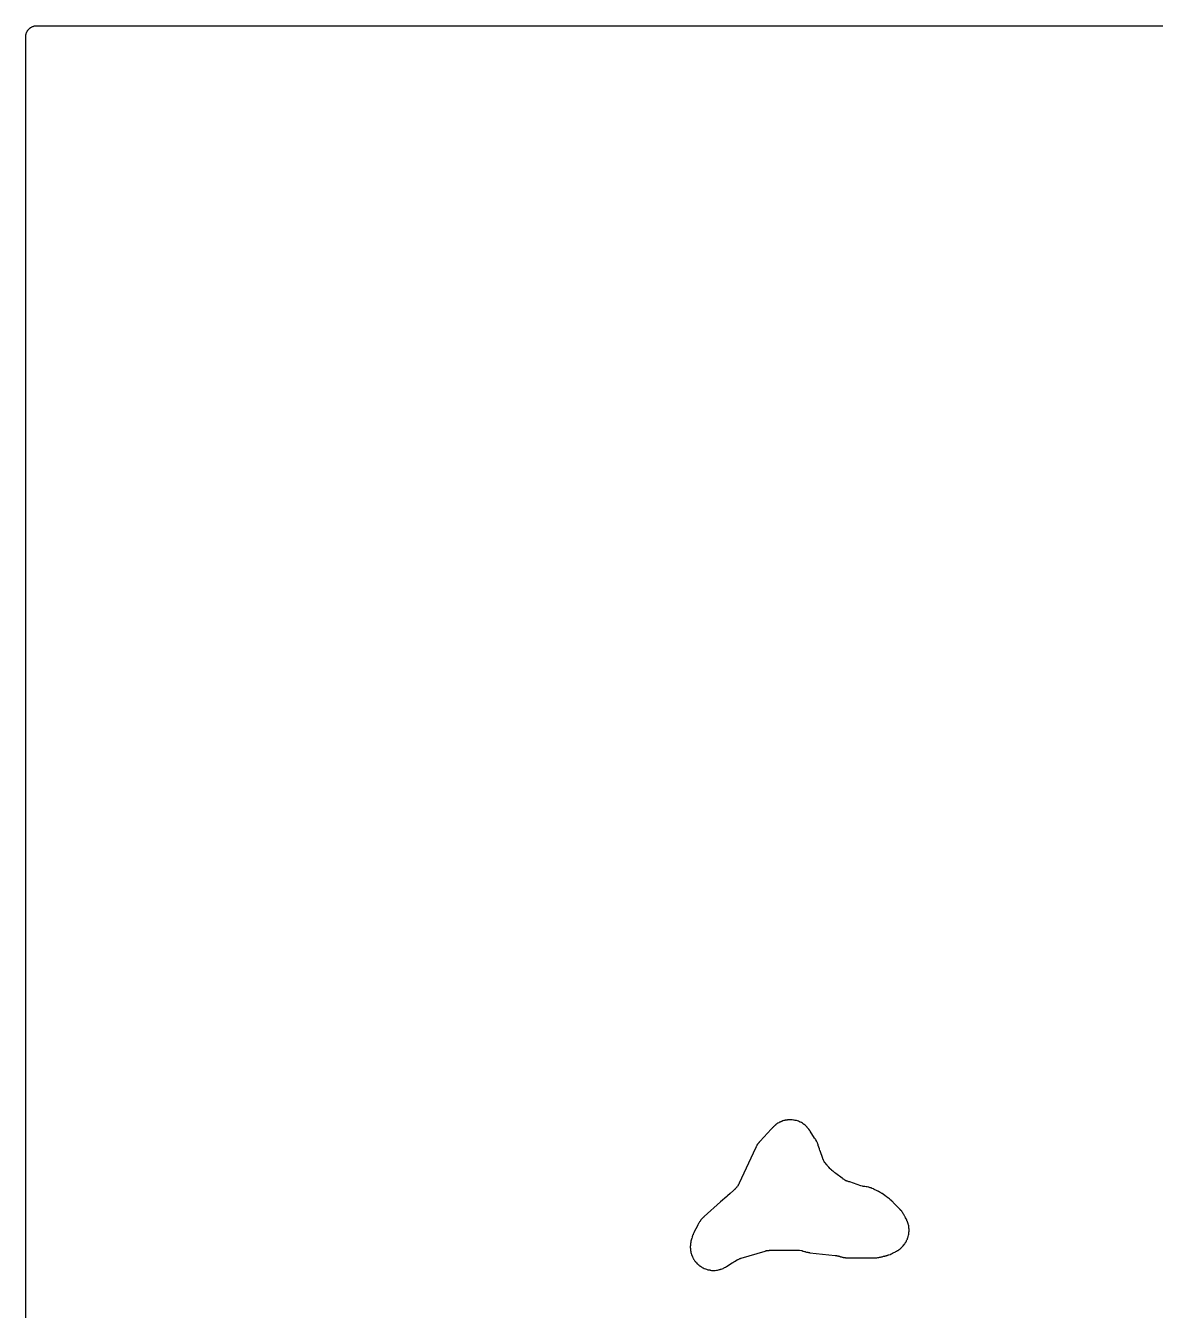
# Model space of a CAD drawing. Header units: millimetres. Extents: x 0 to 300, y 0 to 300.
# Drawn here: x -0.1 to 120.9, y 162.5 to 300.1 of the extents above; entities that cross this region are included whole.
import ezdxf

# ---------------------------------------------------------------- set-up
doc = ezdxf.new("R2010")
doc.units = ezdxf.units.MM
doc.layers.add('CUT', color=7, linetype='CONTINUOUS')

msp = doc.modelspace()

# ---------------------------------------------------------------- linework, layer by layer
at = {"layer": 'CUT'}
msp.add_lwpolyline([(-0.08, 1.15), (-0.08, 298.84), (-0.07, 298.98), (-0.07, 298.99), (-0.07, 299), (-0.06, 299.01), (-0.06, 299.03), (-0.05, 299.09), (-0.05, 299.11), (-0.05, 299.12), (-0.04, 299.14), (-0.03, 299.17), (-0.02, 299.22), (-0.02, 299.23), (-0.02, 299.24), (0, 299.3), (0.01, 299.32), (0.02, 299.33), (0.04, 299.37), (0.05, 299.4), (0.06, 299.43), (0.07, 299.44), (0.08, 299.45), (0.08, 299.46), (0.12, 299.53), (0.13, 299.54), (0.14, 299.55), (0.16, 299.58), (0.17, 299.59), (0.19, 299.63), (0.2, 299.63), (0.21, 299.65), (0.22, 299.66), (0.23, 299.67), (0.27, 299.72), (0.28, 299.72), (0.31, 299.75), (0.36, 299.8), (0.39, 299.82), (0.4, 299.82), (0.41, 299.83), (0.45, 299.86), (0.46, 299.87), (0.56, 299.93), (0.57, 299.94), (0.66, 299.98), (0.67, 299.98), (0.73, 300), (0.75, 300.01), (0.78, 300.02), (0.88, 300.04), (1.01, 300.06), (1.14, 300.07), (1.15, 300.07), (298.85, 300.07)], dxfattribs=at)
msp.add_lwpolyline([(71.13, 169.05), (71.13, 169.04), (71.13, 169.02), (71.13, 168.99), (71.13, 168.93), (71.15, 168.82), (71.17, 168.72), (71.21, 168.61), (71.23, 168.56), (71.23, 168.55), (71.24, 168.54), (71.25, 168.51), (71.29, 168.4), (71.29, 168.39), (71.3, 168.37), (71.32, 168.34), (71.33, 168.31), (71.33, 168.3), (71.34, 168.29), (71.34, 168.28), (71.35, 168.27), (71.35, 168.26), (71.38, 168.2), (71.38, 168.19), (71.39, 168.17), (71.42, 168.11), (71.45, 168.06), (71.46, 168.03), (71.51, 167.96), (71.51, 167.95), (71.61, 167.81), (71.66, 167.76), (71.67, 167.74), (71.77, 167.62), (71.85, 167.53), (71.89, 167.5), (71.91, 167.49), (71.92, 167.47), (71.94, 167.45), (71.97, 167.43), (71.99, 167.41), (72.01, 167.39), (72.1, 167.32), (72.11, 167.32), (72.13, 167.3), (72.15, 167.29), (72.16, 167.29), (72.18, 167.27), (72.19, 167.26), (72.2, 167.26), (72.29, 167.19), (72.3, 167.19), (72.38, 167.13), (72.48, 167.08), (72.59, 167.03), (72.61, 167.02), (72.72, 166.97), (72.84, 166.93), (72.99, 166.89), (73.1, 166.87), (73.19, 166.86), (73.23, 166.85), (73.27, 166.84), (73.28, 166.84), (73.37, 166.82), (73.52, 166.81), (73.53, 166.81), (73.59, 166.81), (73.73, 166.82), (73.76, 166.82), (73.79, 166.82), (73.9, 166.83), (74.04, 166.85), (74.25, 166.9), (74.26, 166.91), (74.3, 166.92), (74.34, 166.93), (74.41, 166.95), (74.52, 166.98), (74.62, 167.03), (74.66, 167.05), (74.68, 167.06), (74.72, 167.08), (74.77, 167.11), (74.78, 167.11), (74.89, 167.16), (74.99, 167.22), (75.6, 167.62), (75.65, 167.65), (75.76, 167.72), (75.78, 167.73), (75.92, 167.82), (76.06, 167.91), (76.07, 167.91), (76.08, 167.92), (76.09, 167.92), (76.1, 167.93), (76.11, 167.93), (76.12, 167.94), (76.17, 167.96), (76.21, 167.98), (76.22, 167.99), (76.23, 167.99), (76.37, 168.06), (76.39, 168.07), (76.41, 168.08), (76.43, 168.09), (76.44, 168.09), (76.45, 168.09), (76.46, 168.1), (76.47, 168.1), (76.48, 168.1), (76.49, 168.11), (76.5, 168.11), (76.52, 168.12), (76.54, 168.12), (79.13, 168.89), (79.16, 168.9), (79.17, 168.9), (79.18, 168.91), (79.21, 168.92), (79.22, 168.92), (79.24, 168.92), (79.26, 168.93), (79.28, 168.93), (79.3, 168.93), (79.31, 168.94), (79.34, 168.94), (79.37, 168.94), (79.49, 168.95), (79.54, 168.96), (79.6, 168.97), (79.62, 168.97), (79.64, 168.97), (79.66, 168.97), (79.67, 168.97), (79.69, 168.97), (82.55, 168.99), (82.56, 168.99), (82.58, 168.99), (82.6, 168.99), (82.62, 168.99), (82.65, 168.99), (82.67, 168.99), (82.7, 168.99), (82.72, 168.99), (82.75, 168.98), (82.77, 168.98), (82.78, 168.98), (82.79, 168.98), (82.8, 168.98), (82.81, 168.98), (82.82, 168.97), (83.03, 168.93), (83.05, 168.93), (83.06, 168.93), (83.07, 168.93), (83.09, 168.92), (83.11, 168.91), (83.12, 168.91), (83.13, 168.91), (83.17, 168.9), (83.18, 168.89), (83.33, 168.84), (83.34, 168.84), (83.35, 168.84), (83.36, 168.83), (83.4, 168.82), (83.45, 168.8), (83.56, 168.77), (83.61, 168.76), (83.66, 168.75), (83.68, 168.75), (83.69, 168.75), (83.76, 168.74), (83.81, 168.73), (83.82, 168.73), (83.85, 168.72), (83.86, 168.72), (83.92, 168.71), (86.64, 168.42), (86.65, 168.42), (86.68, 168.42), (86.69, 168.42), (86.7, 168.41), (86.73, 168.41), (86.74, 168.41), (86.75, 168.41), (86.76, 168.4), (86.77, 168.4), (86.82, 168.39), (86.84, 168.39), (86.85, 168.39), (86.89, 168.38), (86.9, 168.38), (86.92, 168.37), (86.94, 168.36), (86.95, 168.36), (86.96, 168.36), (86.97, 168.36), (86.98, 168.35), (86.99, 168.35), (87.07, 168.32), (87.08, 168.32), (87.1, 168.32), (87.13, 168.31), (87.13, 168.3), (87.14, 168.3), (87.16, 168.3), (87.18, 168.29), (87.21, 168.28), (87.24, 168.27), (87.25, 168.27), (87.28, 168.26), (87.29, 168.26), (87.3, 168.25), (87.39, 168.23), (87.4, 168.23), (87.45, 168.22), (87.46, 168.22), (87.47, 168.21), (87.48, 168.21), (87.52, 168.2), (87.54, 168.2), (87.55, 168.2), (87.56, 168.2), (87.58, 168.19), (87.59, 168.19), (87.66, 168.18), (87.67, 168.18), (87.68, 168.18), (87.69, 168.18), (87.73, 168.18), (87.75, 168.17), (87.76, 168.17), (87.77, 168.17), (87.78, 168.17), (87.81, 168.17), (87.82, 168.17), (87.83, 168.17), (87.84, 168.17), (87.86, 168.17), (87.88, 168.17), (87.92, 168.16), (87.95, 168.16), (87.97, 168.16), (90.77, 168.15), (90.79, 168.15), (90.83, 168.15), (90.85, 168.15), (90.93, 168.15), (91.05, 168.16), (91.07, 168.16), (91.08, 168.16), (91.09, 168.17), (91.1, 168.17), (91.18, 168.18), (91.19, 168.18), (91.23, 168.19), (91.29, 168.2), (91.3, 168.2), (91.39, 168.22), (91.41, 168.22), (91.43, 168.22), (91.48, 168.23), (91.54, 168.25), (91.67, 168.28), (91.82, 168.32), (91.86, 168.33), (91.87, 168.34), (91.88, 168.34), (91.91, 168.35), (91.93, 168.35), (91.94, 168.35), (91.98, 168.36), (92, 168.37), (92.01, 168.37), (92.02, 168.37), (92.03, 168.38), (92.04, 168.38), (92.05, 168.38), (92.06, 168.38), (92.07, 168.39), (92.08, 168.39), (92.12, 168.4), (92.14, 168.4), (92.16, 168.41), (92.17, 168.41), (92.19, 168.42), (92.24, 168.44), (92.26, 168.44), (92.27, 168.44), (92.28, 168.45), (92.34, 168.47), (92.35, 168.47), (92.36, 168.47), (92.38, 168.48), (92.54, 168.53), (92.63, 168.57), (92.68, 168.6), (92.72, 168.62), (92.73, 168.63), (92.77, 168.65), (92.8, 168.66), (92.83, 168.68), (93.1, 168.81), (93.12, 168.82), (93.13, 168.83), (93.18, 168.86), (93.19, 168.86), (93.3, 168.93), (93.31, 168.94), (93.33, 168.95), (93.36, 168.96), (93.43, 169), (93.44, 169.01), (93.46, 169.02), (93.51, 169.06), (93.52, 169.07), (93.53, 169.08), (93.54, 169.09), (93.6, 169.14), (93.61, 169.14), (93.64, 169.17), (93.74, 169.26), (93.76, 169.28), (93.77, 169.29), (93.82, 169.34), (93.83, 169.36), (93.91, 169.44), (93.92, 169.46), (93.99, 169.54), (94, 169.55), (94.03, 169.58), (94.07, 169.64), (94.07, 169.65), (94.08, 169.66), (94.12, 169.73), (94.14, 169.75), (94.19, 169.84), (94.2, 169.86), (94.21, 169.87), (94.22, 169.88), (94.25, 169.94), (94.26, 169.96), (94.26, 169.97), (94.27, 169.98), (94.27, 169.99), (94.28, 170), (94.32, 170.1), (94.33, 170.11), (94.34, 170.12), (94.36, 170.17), (94.37, 170.19), (94.37, 170.21), (94.38, 170.23), (94.42, 170.35), (94.43, 170.39), (94.44, 170.42), (94.45, 170.44), (94.46, 170.46), (94.49, 170.59), (94.51, 170.7), (94.51, 170.72), (94.51, 170.75), (94.52, 170.82), (94.53, 170.83), (94.53, 170.88), (94.53, 170.93), (94.53, 170.94), (94.54, 170.95), (94.54, 171.05), (94.54, 171.06), (94.54, 171.08), (94.54, 171.16), (94.54, 171.18), (94.54, 171.19), (94.54, 171.23), (94.54, 171.27), (94.53, 171.29), (94.53, 171.3), (94.53, 171.32), (94.53, 171.34), (94.53, 171.36), (94.53, 171.37), (94.53, 171.38), (94.52, 171.39), (94.52, 171.42), (94.52, 171.44), (94.52, 171.45), (94.52, 171.46), (94.51, 171.47), (94.51, 171.49), (94.5, 171.53), (94.5, 171.56), (94.5, 171.57), (94.48, 171.68), (94.45, 171.78), (94.45, 171.79), (94.44, 171.8), (94.44, 171.81), (94.43, 171.84), (94.42, 171.87), (94.42, 171.88), (94.42, 171.89), (94.41, 171.92), (94.4, 171.95), (94.39, 171.96), (94.36, 172.04), (94.36, 172.06), (94.35, 172.07), (94.33, 172.1), (94.32, 172.13), (94.32, 172.14), (94.32, 172.15), (94.3, 172.18), (94.25, 172.29), (94.24, 172.31), (94.23, 172.32), (94.22, 172.33), (94.22, 172.34), (94.17, 172.43), (94.11, 172.54), (94.08, 172.59), (93.97, 172.8), (93.94, 172.85), (93.92, 172.88), (93.9, 172.91), (93.9, 172.92), (93.88, 172.96), (93.84, 173.02), (93.82, 173.06), (93.75, 173.15), (93.69, 173.21), (93.68, 173.22), (93.67, 173.23), (93.67, 173.24), (93.64, 173.27), (93.62, 173.29), (93.61, 173.3), (93.6, 173.32), (93.57, 173.35), (93.56, 173.36), (93.53, 173.39), (93.52, 173.39), (92.95, 173.98), (92.91, 174.02), (92.85, 174.08), (92.79, 174.14), (92.7, 174.24), (92.69, 174.25), (92.67, 174.27), (92.66, 174.28), (92.65, 174.29), (92.64, 174.29), (92.63, 174.3), (92.61, 174.32), (92.57, 174.35), (92.55, 174.37), (92.55, 174.38), (92.54, 174.38), (92.53, 174.39), (92.52, 174.4), (92.5, 174.42), (92.47, 174.45), (92.46, 174.46), (92.45, 174.46), (92.44, 174.47), (92.43, 174.48), (92.35, 174.54), (92.34, 174.55), (92.32, 174.56), (92.31, 174.57), (92.27, 174.6), (92.25, 174.61), (92.22, 174.63), (92.14, 174.68), (91.94, 174.83), (91.67, 175.03), (91.64, 175.04), (91.61, 175.06), (91.59, 175.08), (91.51, 175.13), (91.49, 175.14), (91.47, 175.15), (91.45, 175.17), (91.44, 175.17), (91.43, 175.17), (91.4, 175.19), (91.37, 175.21), (91.35, 175.22), (91.34, 175.22), (91.33, 175.23), (91.32, 175.23), (91.3, 175.24), (91.29, 175.25), (91.27, 175.26), (91.25, 175.27), (91.24, 175.27), (91.23, 175.28), (91.21, 175.29), (91.2, 175.29), (91.19, 175.3), (90.97, 175.41), (90.88, 175.45), (90.84, 175.47), (90.81, 175.49), (90.78, 175.51), (90.73, 175.53), (90.6, 175.59), (90.57, 175.6), (90.56, 175.6), (90.53, 175.61), (90.51, 175.62), (90.5, 175.63), (90.47, 175.64), (90.44, 175.65), (90.41, 175.66), (90.4, 175.66), (90.39, 175.66), (90.36, 175.67), (90.29, 175.69), (90.26, 175.7), (90.25, 175.7), (90.24, 175.71), (90.2, 175.72), (90.05, 175.75), (90, 175.76), (89.93, 175.77), (89.81, 175.79), (89.71, 175.8), (89.68, 175.8), (89.63, 175.81), (89.56, 175.83), (89.38, 175.88), (88.18, 176.29), (88.12, 176.3), (88.11, 176.3), (88.08, 176.31), (88.01, 176.34), (87.94, 176.36), (87.93, 176.36), (87.9, 176.37), (87.89, 176.37), (87.88, 176.38), (87.84, 176.4), (87.81, 176.41), (87.8, 176.41), (87.79, 176.41), (87.78, 176.42), (87.75, 176.43), (87.72, 176.45), (87.71, 176.46), (87.7, 176.46), (87.67, 176.48), (87.62, 176.51), (87.59, 176.53), (87.5, 176.59), (87.49, 176.6), (87.48, 176.6), (87.47, 176.61), (87.44, 176.64), (87.39, 176.68), (86.71, 177.19), (86.61, 177.26), (86.6, 177.27), (86.55, 177.3), (86.43, 177.39), (86.41, 177.41), (86.4, 177.42), (86.38, 177.44), (86.36, 177.45), (86.34, 177.47), (86.33, 177.48), (86.31, 177.49), (86.3, 177.5), (86.29, 177.51), (86.28, 177.51), (86.26, 177.53), (86.22, 177.57), (86.21, 177.57), (86.19, 177.59), (86.19, 177.6), (86.18, 177.61), (86.17, 177.61), (86.16, 177.62), (86.12, 177.66), (86.12, 177.67), (86.1, 177.69), (86.05, 177.74), (85.98, 177.82), (85.97, 177.83), (85.96, 177.84), (85.95, 177.85), (85.94, 177.86), (85.94, 177.87), (85.93, 177.88), (85.9, 177.91), (85.89, 177.92), (85.78, 178.04), (85.76, 178.07), (85.74, 178.1), (85.72, 178.12), (85.66, 178.19), (85.66, 178.2), (85.58, 178.28), (85.58, 178.29), (85.55, 178.32), (85.53, 178.34), (85.53, 178.35), (85.52, 178.35), (85.5, 178.38), (85.49, 178.4), (85.46, 178.45), (85.45, 178.46), (85.44, 178.48), (85.44, 178.49), (85.4, 178.56), (85.36, 178.63), (85.36, 178.64), (85.36, 178.65), (85.35, 178.67), (85.34, 178.68), (85.34, 178.69), (85.33, 178.72), (85.32, 178.74), (85.31, 178.75), (85.31, 178.76), (85.31, 178.77), (85.3, 178.78), (85.3, 178.79), (85.29, 178.8), (85.29, 178.81), (85.01, 179.62), (85, 179.65), (84.95, 179.79), (84.95, 179.8), (84.94, 179.83), (84.82, 180.17), (84.82, 180.18), (84.81, 180.2), (84.81, 180.21), (84.81, 180.22), (84.8, 180.23), (84.8, 180.24), (84.8, 180.25), (84.79, 180.28), (84.77, 180.33), (84.76, 180.37), (84.73, 180.42), (84.73, 180.43), (84.72, 180.47), (84.69, 180.53), (84.67, 180.57), (84.64, 180.63), (84.61, 180.67), (84.55, 180.78), (84.51, 180.85), (84.49, 180.88), (84.47, 180.91), (84.46, 180.93), (84.43, 180.97), (83.96, 181.73), (83.91, 181.8), (83.8, 181.95), (83.74, 182.02), (83.68, 182.09), (83.66, 182.1), (83.65, 182.12), (83.64, 182.13), (83.63, 182.13), (83.63, 182.14), (83.62, 182.15), (83.58, 182.2), (83.5, 182.28), (83.41, 182.35), (83.31, 182.43), (83.24, 182.48), (83.22, 182.49), (83.18, 182.53), (83.15, 182.55), (83.12, 182.57), (83.01, 182.63), (82.9, 182.68), (82.89, 182.69), (82.81, 182.73), (82.69, 182.78), (82.58, 182.82), (82.47, 182.85), (82.45, 182.85), (82.41, 182.86), (82.39, 182.86), (82.38, 182.86), (82.34, 182.87), (82.24, 182.89), (82.23, 182.89), (82.22, 182.9), (82.21, 182.9), (82.2, 182.9), (82.19, 182.9), (82.18, 182.9), (82.17, 182.9), (82.16, 182.91), (82.15, 182.91), (82.03, 182.93), (81.97, 182.93), (81.9, 182.94), (81.72, 182.94), (81.62, 182.93), (81.57, 182.93), (81.51, 182.92), (81.5, 182.91), (81.49, 182.91), (81.43, 182.9), (81.41, 182.9), (81.4, 182.9), (81.38, 182.9), (81.32, 182.89), (81.28, 182.88), (81.27, 182.88), (81.26, 182.87), (81.23, 182.86), (81.18, 182.85), (81.17, 182.85), (81.14, 182.85), (81.02, 182.82), (80.91, 182.77), (80.83, 182.74), (80.81, 182.73), (80.8, 182.72), (80.78, 182.71), (80.77, 182.71), (80.76, 182.7), (80.69, 182.67), (80.68, 182.67), (80.66, 182.66), (80.63, 182.64), (80.58, 182.62), (80.48, 182.56), (80.39, 182.5), (80.38, 182.49), (80.35, 182.47), (80.34, 182.46), (80.33, 182.46), (80.28, 182.42), (80.22, 182.37), (80.21, 182.36), (80.19, 182.34), (80.18, 182.33), (80.17, 182.33), (80.05, 182.23), (80, 182.18), (79.99, 182.16), (79.97, 182.14), (79.95, 182.12), (79.94, 182.11), (79.91, 182.08), (79.89, 182.06), (79.89, 182.05), (79.87, 182.03), (79.78, 181.94), (78.58, 180.66), (78.55, 180.62), (78.54, 180.6), (78.53, 180.59), (78.52, 180.58), (78.51, 180.57), (78.5, 180.56), (78.47, 180.52), (78.44, 180.49), (78.44, 180.48), (78.39, 180.42), (78.37, 180.4), (78.33, 180.33), (78.32, 180.32), (78.25, 180.21), (78.24, 180.18), (78.19, 180.1), (78.18, 180.08), (78.16, 180.03), (78.16, 180.02), (78.15, 180.01), (78.14, 179.99), (78.14, 179.98), (78.13, 179.96), (78.12, 179.95), (78.09, 179.9), (76.34, 176.17), (76.33, 176.15), (76.33, 176.14), (76.33, 176.13), (76.32, 176.12), (76.3, 176.08), (76.29, 176.06), (76.27, 176.02), (76.27, 176.01), (76.25, 175.97), (76.24, 175.96), (76.24, 175.95), (76.22, 175.92), (76.2, 175.89), (76.2, 175.88), (76.15, 175.8), (76.13, 175.78), (76.11, 175.76), (76.1, 175.74), (76.1, 175.73), (76.09, 175.72), (76, 175.61), (75.99, 175.61), (75.99, 175.6), (75.98, 175.6), (75.93, 175.55), (75.93, 175.54), (75.92, 175.54), (75.9, 175.52), (75.9, 175.51), (75.89, 175.5), (75.88, 175.49), (75.87, 175.49), (75.85, 175.47), (75.83, 175.46), (75.8, 175.43), (75.75, 175.38), (75.73, 175.36), (75.37, 175.04), (75.11, 174.81), (75.04, 174.74), (74.35, 174.14), (72.61, 172.59), (72.59, 172.57), (72.56, 172.55), (72.56, 172.54), (72.54, 172.52), (72.53, 172.51), (72.52, 172.51), (72.52, 172.5), (72.51, 172.49), (72.5, 172.48), (72.49, 172.48), (72.41, 172.4), (72.37, 172.36), (72.3, 172.29), (72.24, 172.21), (72.2, 172.16), (72.2, 172.15), (72.19, 172.13), (72.15, 172.08), (72.12, 172.03), (72.11, 172.03), (72.06, 171.95), (72.06, 171.94), (72.03, 171.88), (72.02, 171.87), (72.01, 171.86), (72, 171.84), (71.98, 171.82), (71.98, 171.81), (71.97, 171.79), (71.96, 171.77), (71.96, 171.76), (71.95, 171.75), (71.92, 171.7), (71.9, 171.66), (71.49, 170.87), (71.49, 170.86), (71.48, 170.84), (71.46, 170.77), (71.43, 170.71), (71.41, 170.68), (71.4, 170.64), (71.4, 170.63), (71.39, 170.61), (71.36, 170.55), (71.36, 170.54), (71.36, 170.53), (71.35, 170.52), (71.34, 170.5), (71.33, 170.47), (71.32, 170.44), (71.31, 170.41), (71.3, 170.38), (71.26, 170.24), (71.26, 170.23), (71.25, 170.19), (71.24, 170.18), (71.24, 170.17), (71.18, 169.93), (71.17, 169.88), (71.17, 169.86), (71.17, 169.84), (71.16, 169.79), (71.15, 169.78), (71.15, 169.77), (71.14, 169.72), (71.14, 169.7), (71.14, 169.67), (71.13, 169.66), (71.13, 169.65), (71.13, 169.64), (71.13, 169.63), (71.13, 169.61), (71.13, 169.59), (71.12, 169.52), (71.12, 169.48), (71.12, 169.47), (71.12, 169.46), (71.11, 169.45), (71.11, 169.43), (71.11, 169.4), (71.11, 169.38), (71.11, 169.36), (71.11, 169.31), (71.11, 169.29), (71.11, 169.23), (71.11, 169.22), (71.11, 169.21), (71.12, 169.2), (71.12, 169.17), (71.12, 169.13), (71.12, 169.11), (71.12, 169.1), (71.12, 169.07)], close=True, dxfattribs=at)

doc.saveas('drawing.dxf')
